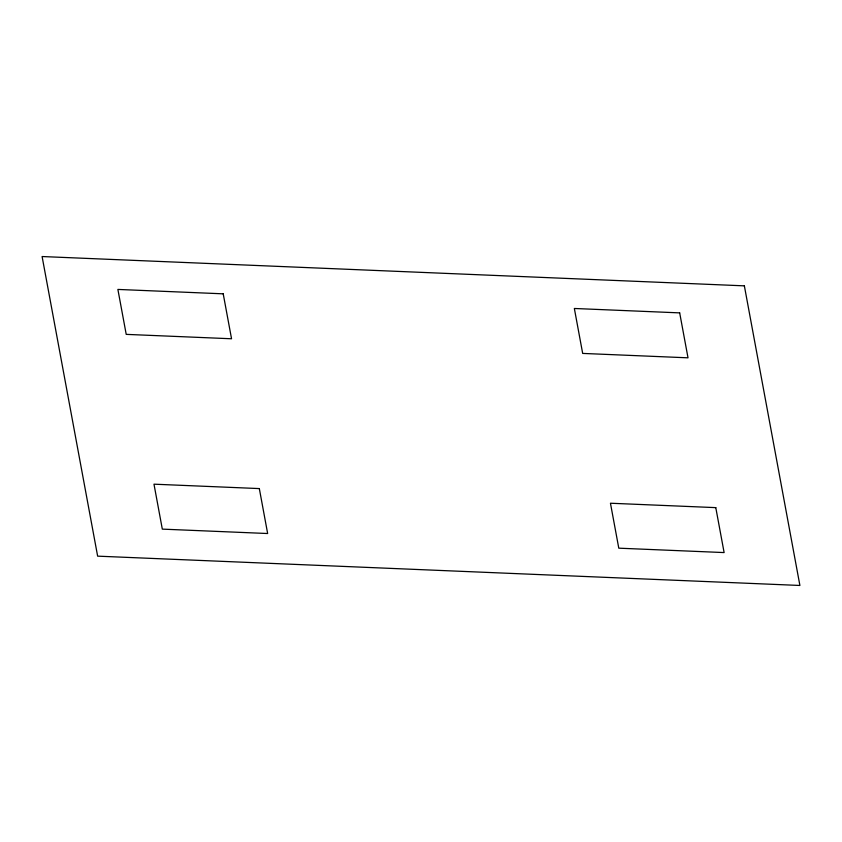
<?xml version="1.0" encoding="UTF-8"?>
<svg xmlns="http://www.w3.org/2000/svg" width="842" height="842" viewBox="0 0 842 842"><rect width="100%" height="100%" fill="white"/><g stroke="black" fill="none" stroke-linecap="round" stroke-linejoin="round"><path stroke-width="1.26" d="M744.36 285.848L42.1 256.536L97.64 556.152L799.9 585.464L744.36 285.848M223.214 293.826L117.88 289.427L126.216 334.369L231.55 338.768L223.214 293.826M679.683 312.877L574.349 308.477L582.675 353.419L688.019 357.818L679.683 312.877M259.325 488.581L153.981 484.182L162.317 529.123L267.651 533.523L259.325 488.581M715.784 507.631L610.45 503.232L618.786 548.174L724.12 552.573L715.784 507.631"/></g></svg>
